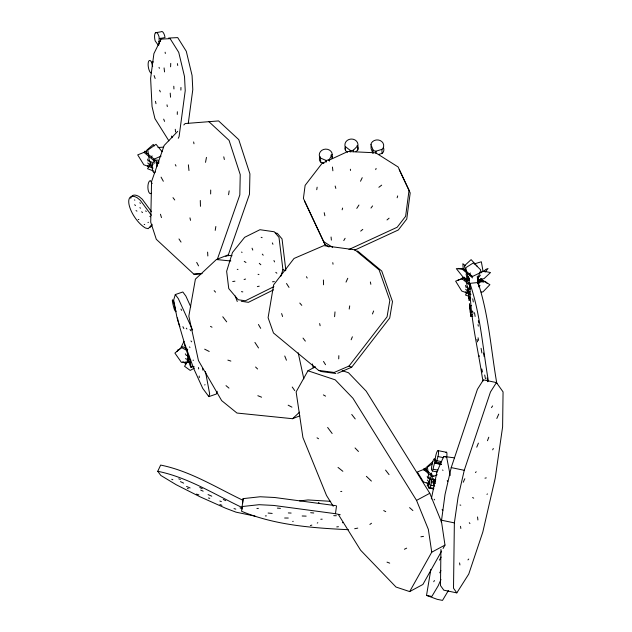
<?xml version="1.0" encoding="UTF-8"?>
<svg xmlns="http://www.w3.org/2000/svg" width="632" height="632" viewBox="0 0 632 632"><rect width="100%" height="100%" fill="white"/><g stroke="black" fill="none" stroke-linecap="round" stroke-linejoin="round"><path stroke-width="0.95" d="M423.969 470.255L423.969 468.375L426.387 468.754M462.3 279.447L462.3 277.567L464.71 277.946M440.938 549.429L440.472 585.509L443.79 590.177L456.825 592.887L468.762 574.046L482.808 532.073L495.196 478.219L502.606 426.916L503.064 391.903L496.436 382.573L483.393 379.864L477.429 389.288L451.216 467.601L445.023 494.524L441.294 522.127M496.436 382.573L490.464 391.99L464.259 470.303L458.066 497.234L454.361 522.885L453.515 588.218L456.825 592.887M210.646 193.969L210.709 190.042M154.058 163.664L154.184 159.225L145.344 151.846L137.705 154.88L143.82 164.778L153.039 168.104M433.592 484.578L433.71 478.851M433.655 483.038L433.734 479.198M180.886 90.107L180.95 87.445M177.276 114.424L177.355 111.761M154.137 161.705L154.224 159.082L161.049 156.159M433.726 479.672L433.623 483.18L435.448 483.109M159.169 44.129L159.09 36.901A6.541 2.346 80.1 0 0 155.464 32.753L161.097 31.774A6.541 2.346 80.1 0 1 164.715 35.921L164.999 37.588L159.375 38.568M338.72 358.865L338.839 355.666M170.593 66.802L170.743 63.382M477.752 283.871L477.847 282.117C488.852 314.839 490.953 349.796 496.855 383.624M472.799 316.158L470.864 316.356L470.887 315.897M428.828 487.999L430.116 487.627L430.566 486.711L432.185 477.65A6.541 1.248 -78.8 0 0 430.289 478.195A6.541 1.248 -78.8 0 0 428.67 487.256L428.828 487.999L433.505 488.923M435.093 460.365L435.179 458.982A6.541 1.248 -78.8 0 1 437.526 450.853A6.541 1.248 -78.8 0 1 438.355 454.914L436.451 462.126L435.661 463.138L435.093 460.365L441.642 461.66M334.589 316.679L335 311.884M335.568 505.639L274.62 497.495L260.131 496.76L243.123 498.624L241.566 511.272C275.212 525.255 312.35 527.981 348.39 529.695M242.633 503.349L243.123 498.624M188.304 359.616A6.533 0.664 74.4 0 1 187.665 354.915L190.082 361.164L191.156 367.5A6.533 0.664 74.4 0 1 188.731 361.251M432.462 471.006L434.919 461.581A6.541 1.248 -78.8 0 0 433.513 459.764A6.541 1.248 -78.8 0 0 431.459 468.66L431.498 469.766L432.462 471.006L437.139 471.93M188.297 123.161L192.792 89.602L192.073 75.492L186.29 51.295L177.703 37.596L168.618 38.062M340.214 514.732L335.466 513.705L336.532 505.774M448.388 590.549L442.511 600.4L437.202 599.333L426.521 595.407L430.874 569.424M316.743 189.703L317.138 187.19M228.571 194.727L229.171 190.864M349.204 309.064L349.709 305.888M215.22 230.364L215.852 226.509M205.526 162.345L206.459 157.384M431.332 498.917L436.941 471.899L443.696 456.462L454.479 457.844M355.974 151.759L357.767 149.942L357.965 144.428A6.541 5.799 -1.9 0 0 351.029 139.048A6.541 5.799 -1.9 0 0 344.914 145.249L345.586 150.7L347.616 152.28M357.767 149.942L358.107 148.465A6.541 5.799 -1.9 0 0 357.025 145.629M370.984 144.633L371.324 143.164A6.541 5.799 -1.9 0 1 380.085 140.486A6.541 5.799 -1.9 0 1 383.032 148.244L381.91 149.373L375.922 151.206L374.262 150.922L372.998 149.934L370.984 144.633L371.118 148.67L372.801 153.086M342.157 209.8L342.623 208.062M397.157 197.769L397.678 195.912M188.802 355.856L186.78 362.792L185.05 361.899M190.769 306.836L185.871 296.084L182.822 291.976L175.293 294.567L173.681 300.018L177 317.691L184.354 342.828L193.779 368.709L202.754 388.404L208.852 396.62L216.389 394.02L217.195 391.295M208.852 396.62L209.658 393.886L205.471 371.592M280.885 276.2L282.923 269.635L278.996 237.371L274.264 231.778L259.957 229.708L244.663 237.3L232.465 252.516L226.643 271.286L228.745 288.579L238.217 299.758L245.366 300.793L273.909 286.628M375.708 169.637L376.111 168.404M470.319 272.913L469.742 274.651L472.001 276.144M217.258 259.555L239.82 194.94L240.239 174.637L229.084 140.383L208.923 121.684M227.907 256.031L249.498 194.19L249.917 173.879L238.762 139.625L218.601 120.925L185.168 123.54L183.809 124.954M477.429 279.447L480.802 270.006L473.589 262.762L465.76 267.723L468.13 278.033M204.815 385.038L204.989 384.564M478.377 285.079L480.731 278.752M487.462 440.717L488.789 437.226M151.372 157.668L152.083 155.859M430.984 474.766L431.696 472.957M372.445 313.97L373.654 310.976M476.749 447.187L478.4 443.127M351.147 339.779L352.387 336.793M440.97 579.512L438.197 585.801L431.83 596.474L426.521 595.407M496.815 418.479L498.743 414.126M463.232 482.271L464.828 478.732M150.858 161.721L148.37 167.132L147.367 165.521M468.802 287.995L466.313 293.414L465.302 291.802M430.116 479.585L427.983 484.223L426.979 482.611M346.02 282.101L347.774 278.285M255.036 516.131L236.005 512.157L225.656 508.239L200.004 496.776L176.265 484.768L160.805 475.438L157.771 471.282L160.647 465.073C190.011 470.974 215.907 487.343 242.585 500.109M492.683 449.834L493.316 448.475M360.509 181.234L362.231 177.695M178.279 138.29L179.077 136.678L185.231 90.645L184.512 76.543L178.73 52.345L170.142 38.647L161.057 39.113L153.908 53.625L150.614 78.297L152.043 106.508L154.935 118.603L168.894 140.873M181.108 347.221L184.03 341.367M433.742 581.732L434.413 580.508M439.422 560.134L441.097 557.092M439.73 572.805L440.923 570.641M477.579 278.807L480.407 275.141M329.288 159.564L332.1 154.524L331.998 153.023A6.541 5.799 -1.9 0 0 323.718 149.429A6.541 5.799 -1.9 0 0 319.595 156.807L320.535 158.055L326.191 160.504L329.288 159.564L329.343 161.176M315.4 366.765L307.958 370.771L296.124 391.88L302.918 437.518L326.515 495.472L333.222 506.248M338.389 514.543L360.588 550.196L396.019 587.041L409.662 591.584L431.743 552.194L444.983 545.084L441.586 522.261L429.792 493.284L366.197 391.161L348.485 372.738L342.117 370.621M441.626 551.072L422.903 584.466L409.662 591.584M443.064 548.505L444.983 545.084M343.784 240.579L345.104 238.296M469.039 278.222L467.514 280.671L466.282 278.135M185.279 364L186.219 362.499M187.159 360.99L189.039 357.988M148.417 166.966L150.345 163.933L153.149 164.28M466.361 293.248L468.28 290.207M429.341 482.374L427.153 485.826L428.844 486.458M356.78 208.386L358.937 205.045M491.483 407.624L492.62 405.91M370.968 208.062L372.58 205.929M318.591 370.376L334.154 372.461L349.022 366.054L387.06 316.837L389.841 300.405L379.097 269.864L354.915 249.814L323.782 245.635L294.038 258.456L273.656 284.827L268.094 317.691L273.466 332.961L318.591 370.376L321.238 371.537L335.829 373.496M337.678 373.243L351.676 367.216L389.715 317.999L392.496 301.567L381.744 271.025L357.562 250.975M485.123 272.108L488.023 268.513L485.676 269.477L483.701 271.602M475.454 472.578L476.188 471.741M152.162 224.305L148.228 228.681L145.534 228.041A19.237 7.924 56 0 1 129.449 206.245A19.237 7.924 56 0 1 137.128 197.698L140.383 200.376L151.372 215.259M150.045 227.457L152.012 225.268M480.984 272.858L482.943 270.686L481.347 261.782L474.095 263.955M467.957 559.905L468.739 559.051M177.718 131.322L164.17 145.463L151.561 181.566L150.724 222.188L156.302 239.315L193.913 274.209L201.655 273.609M481.244 278.696L479.238 280.758L477.413 280.79M345.451 146.663L350.183 150.345L351.842 150.629L353.446 150.14L357.633 145.905M378.631 154.453L382.052 153.41L383.174 152.28A6.541 5.799 -1.9 0 0 383.513 147.849M232.062 255.723L227.259 255.233L216.389 259.523L195.406 279.131L188.834 316.118L198.448 360.588L221.666 400.617L236.968 413.044L292.553 418.708L299.797 415.848M225.861 256.545L227.259 255.233M292.553 418.708L299.544 412.175M486.956 494.374L487.454 493.916M432.833 461.573L425.763 467.885L426.418 471.567M387.005 219.944L389.091 218.19M176.755 351.487L182.64 346.628L187.744 349.441M360.682 231.122L362.792 229.392M478.543 286.849L480.028 285.625M155.448 171.912L154.24 172.844L153.584 172.465A6.541 2.615 89.7 0 1 152.454 163.625M151.269 193.187L150.629 193.684A6.541 2.615 89.7 0 1 147.888 187.388A6.541 2.615 89.7 0 1 150.384 180.61L152.162 183.564M378.86 187.301L381.681 185.144M369.87 524.449L371.505 523.249M317.264 523.075L317.801 522.696M432.644 463.509L427.406 467.198L429.089 478.945L435.582 479.964M194.53 368.037L190.208 370.415L184.56 366.291L188.842 359.458L190.682 359.434M431.743 552.194L428.346 529.371L416.543 500.394L429.792 493.284M273.49 289.875L248.408 302.325L241.258 301.282M342.449 522.79L343.35 522.34M472.61 276.421L483.456 271.168L490.503 272.55L484.001 278.657L477.555 280.055M404.401 549.248L406.668 548.149M326.475 161.373L322.02 163.427L305.122 185.366L303.407 198.409L324.982 244.489L328.988 247.017M328.253 160.552L347.853 151.506L375.7 152.81L398.105 166.966L409.054 190.208L405.626 216.286L397.18 227.251L348.975 249.49M354.576 250.161L398.318 229.985L406.763 219.012L410.2 192.934L399.242 169.7M478.132 282.804L483.251 280.608L489.895 284.677L482.903 291.937L481.078 292.008M433.836 476.173L437.249 474.711M457.679 280.284L463.28 278.127L469.173 283.041M177.56 350.057L179.409 349.37M147.967 222.464L148.449 222.298M310.367 525.579L311.829 525.105M244.086 279.51L245.572 279.036M468.754 277.053L469.979 289.646M292.687 521.447L293.232 521.305M257.35 286.636L259.207 286.185M188.257 355.058L186.377 355.508L185.326 353.849M191.212 367.066L194.087 366.402M484.973 478.163L486.284 477.879M354.686 528.739L357.752 528.115M158.529 41.799L160.402 41.475M151.127 73.004L150.479 72.656A6.541 2.346 80.1 0 1 148.125 63.966A6.541 2.346 80.1 0 1 150.898 61.146L151.522 62.268L153.402 61.936M420.896 536.789L423.503 536.371M138.234 219.549L138.874 219.454M232.726 281.524L234.938 281.193M158.79 45.038L158.19 45.125L155.172 40.89A6.541 2.346 80.1 0 1 155.464 32.753M272.51 281.809L274.343 281.572M299.647 500.923L307.997 499.936L330.655 501.318M242.056 506.556L259.065 504.692L273.553 505.426L335.466 513.705M469.055 283.436L477.745 282.543L477.294 276.2M469.386 299.521L469.142 300.524L468.154 291.984L470.082 291.787M468.802 298.272L470.737 298.075M470.864 316.356L469.513 305.912L471.448 305.714M470.066 312.003L472.001 311.805M470.429 314.799L472.365 314.602M237.245 269.414L237.98 269.343M336.745 526.891L338.452 526.725M340.711 491.491L341.793 491.396M193.913 274.209L202.137 273.569M157.968 147.532L163.34 147.145M320.803 519.243L322.186 519.172M256.908 508.468L258.401 508.389M265.337 515.925L266.388 515.886M149.784 160.899L147.967 160.915L147.635 159.074M467.727 287.181L465.903 287.197L465.571 285.356M429.397 477.989L427.58 478.005L427.248 476.165M158.221 160.133L154.658 160.149A6.541 2.615 89.7 0 1 155.986 160.899L157.036 166.366M156.483 162.053L159.153 162.045M478.511 280.553L482.856 280.545L479.04 279.944M479.261 281.84L484.207 281.833L478.511 280.932M284.645 518.019L288.271 518.043M190.177 362.531L181.416 362.365L174.906 353.091L181.589 347.568L187.317 350.721M333.759 515.673L336.319 515.728M302.167 515.989L306.149 516.123M288.334 512.931L291.123 513.066M468.423 276.713L466.621 276.618L466.061 273.933M468.912 280.047L466.985 279.905L468.62 280.655M277.361 508.104L280.442 508.381M310.66 512.71L313.748 512.994M458.224 268.41L463.454 268.908L472.578 276.603M268.118 513.034L272.179 513.429M216.389 259.523L230.806 260.992M152.628 165.647L149.729 165.284L147.54 168.736L153.442 170.948M469.6 291.81L467.672 291.565L465.484 295.018L468.857 296.282M430.89 481.142L435.567 481.726M431.277 482.619L435.14 483.109M275.394 233.034L277.298 233.311L282.038 238.896L285.838 270.188M153.189 162.44L149.476 161.847L147.793 150.108L156.025 144.309L162.179 151.735M155.97 162.874L158.75 163.317M470.2 288.571L467.419 288.129L465.997 278.191M144.357 151.285L146.774 151.664M241.456 291.644L242.822 291.889M438.213 450.656L446.634 452.322M438.055 456.573L443.672 457.687M436.451 462.126L441.136 463.051M435.661 463.138L441.27 464.251M434.729 463.161L441.278 464.457M433.323 469.236L438 470.161M432.098 479.032L435.843 479.775M430.992 485.226L434.737 485.969M430.116 487.627L433.86 488.37M451.216 467.601L464.259 470.303M441.318 520.176L454.361 522.885M157.771 471.282C188.083 477.421 214.722 494.532 242.309 507.63M443.696 456.462L446.634 457.086L450.213 475.422M459.985 505.015L460.783 505.189M144.183 224.4L144.704 224.534M208.449 497.977L209.777 498.356M233.998 508.586L235.799 509.139M227.875 360.129L230.862 361.077M258.053 274.288L258.962 274.588M196.473 494.082L198.883 494.888M307.958 370.771L335.237 379.856L352.956 398.271L416.543 500.394M261.15 237.324L262.114 237.656M187.459 488.41L188.304 488.702M470.974 294.386L461.755 291.06L455.64 281.153L462.008 278.704L469.908 285.285M429.886 484.199L423.432 481.868L417.317 471.97L424.957 468.936L433.797 476.315M387.013 562.132L389.699 563.136M219.897 504.534L221.927 505.308M257.832 395.703L261.593 397.196M219.849 501.018L221.366 501.626M178.745 478.819L180.381 479.475M171.738 479.277L172.852 479.735M241.471 252.097L242.103 252.358M134.426 199.941L134.853 200.115M185.437 358.644L187.159 359.363L189.079 361.599M186.559 486.466L190.106 487.967M240.042 507.875L242.451 508.918M320.076 156.412A6.541 5.799 -1.9 0 0 319.737 160.844L320.669 162.092L323.9 163.49M208.086 494.587L211.752 496.191M349.022 366.054L351.676 367.216M200.692 490.084L203.172 491.183M199.759 487.485L202.24 488.654M223.262 499.47L225.735 500.639M180.452 481.623L183.651 483.148M282.923 269.635L285.198 270.78M204.673 349.18L209.208 351.471M288.16 405.175L291.937 407.158M383.711 510.569L385.741 511.659M323.387 394.913L325.575 396.13M469.173 279.905L467.641 279.052L466.819 277.464M210.503 326.365L212.012 327.21M468.873 280.371L462.995 277.014L456.304 268.608L462.245 269.169L472.61 277.914M472.586 497.502L473.7 498.174M136.022 210.575L136.931 211.127M317.043 437.826L318.544 438.75M323.845 241.764L332.645 247.325M189.355 346.944L189.995 347.355M244.252 261.364L245.959 262.493M149.816 216.334L150.432 216.76M182.845 361.623L185.966 363.842M442.076 509.629L442.882 510.214M141.623 211.823L142.555 212.51M338.033 467.435L342.86 471.298M275.805 272.345L276.871 273.214M139.854 207.675L140.486 208.189M144.072 152.423L154.113 160.805M423.685 469.513L432.296 476.702M465.397 265.851L462.861 263.71L463.217 269.382M226.011 385.639L228.95 388.111M409.591 507.63L412.886 510.553M469.552 293.224L465.658 289.219M152.336 167.591L147.714 162.938M429.784 482.761L427.327 480.028M259.302 263.331L260.826 264.753M366.378 476.331L371.403 481.078M255.589 367.018L257.587 368.993M154.595 145.858L153.22 144.475L146.142 150.795L146.64 153.552M355.05 447.954L358.463 451.477M139.822 202.754L140.446 203.409M485.234 281.351L487.217 283.428M145.644 210.867L146.269 211.523M214.153 290.641L215.552 292.142M474.948 263.789L471.109 259.641L464.386 265.859L465.5 271.239M476.22 265.171L477.5 266.554M134.671 204.713L135.469 205.597M190.935 340.948L191.725 341.817M299.781 303.052L301.788 305.351M262.304 254.127L263.228 255.202M442.598 469.971L442.985 470.445M318.567 502.337L319.081 503.001M447.203 480.62L447.788 481.363M434.152 499.256L434.658 499.904M351.74 414.458L355.224 418.929M385.567 470.105L389.051 474.616M303.02 338.096L305.359 341.13M222.772 316.766L226.691 321.854M469.292 522.703L469.939 523.557M186.322 328.182L186.906 328.956M172.994 197.65L174.732 199.973M327.637 427.453L332.148 433.497M175.293 294.567L178.343 298.675L192.626 330.038M151.451 211.68L142.2 199.151L138.945 196.473A19.237 7.924 56 0 0 130.753 198.322M292.229 387.021L294.725 390.592M178.975 238.951L181.036 242.08M254.917 342.418L258.528 347.956M286.517 283.507L289.014 287.394M323.505 361.433L325.535 364.704M258.441 324.493L260.7 328.34M306.417 276.713L307.199 278.048M180.934 309.056L181.668 310.383M161.073 177.15L163.333 181.258M190.042 329.406L190.785 330.757M196.694 262.406L198.551 265.882M182.885 326.712L183.873 328.585M175.301 164.62L176.02 166.05M304.545 201.134L324.982 244.489M159.572 90.218L160.346 91.893M272.337 242.901L272.953 244.284M273.94 260.51L274.549 261.909M163.672 119.14L164.596 121.384M284.755 356.006L286.446 360.216M252.065 248.194L252.784 250.075M345.586 150.7L345.048 149.286A6.541 5.799 -1.9 0 1 345.167 147.77M235.191 295.997L237.261 301.511M154.09 75.548L155.14 78.486M171.517 136.062L172.094 137.713M159.035 67.332L159.375 68.351M184.41 344.282L188.249 355.753M281.619 313.559L282.591 316.529M160.441 214.248L161.476 217.606M335.173 186.029L335.837 188.423M151.522 62.268L152.668 66.502M472.57 310.952L473.131 313.306M189.963 217.866L190.54 220.347M478.993 355.429L479.222 356.448M155.448 101.325L155.993 103.688M477.002 339.352L477.587 341.912M481.782 368.97L482.493 372.066M223.768 156.839L224.36 159.509M319.65 323.56L320.124 325.717M483.085 380.938L482.295 377.312C477.484 346.202 469.631 315.005 469.955 283.42C480.604 314.886 482.761 348.508 488.386 381.072M312.398 363.929L313.235 367.785M298.193 352.782L303.826 378.829M324.224 212.7L324.864 215.749M370.36 281.983L370.842 284.297M484.697 375.013L485.471 378.789M478.069 337.788L478.598 340.443M193.629 141.955L193.985 143.764M166.998 104.857L167.322 106.603M177.395 63.603L177.734 65.475M464.086 277.077L464.583 279.834M478.037 324.595L478.306 326.152M481.078 348.303L481.892 352.988M474.49 312.69L475.138 316.45M478.329 320.669L478.732 323.039M459.567 562.922L459.922 564.984M483.551 352.996L484.159 356.622M487.075 377.944L487.707 381.728M472.752 298.81L473.289 301.962M165.126 52.211L165.339 53.483M332.78 262.651L333.032 264.216M460.499 526.33L460.839 528.455M198.488 367.532L198.669 368.93M477.745 277.811L478.471 284.076M469.062 278.704L469.307 280.632M477.539 516.968L477.903 519.978M164.083 67.924L164.557 71.914M332.44 167.061L332.874 170.782M481.932 279.178L482.145 281.098M469.521 282.441L469.892 286.438M188.375 164.826L188.968 170.529M202.682 368.567L202.84 370.155M331.065 237.008L331.381 240.12M175.285 129.284L175.538 131.977M470.674 312.674L469.497 303.795L469.513 305.912M170.221 93.125L170.545 97.194M469.307 298.541L468.138 288.698L468.154 291.984M350.389 169.226L350.483 170.474M207.604 252.121L207.841 255.984M173.792 86.236L173.942 88.962M199.191 376.056L199.278 377.675M381.91 149.373L382.052 153.41M375.922 151.206L376.008 153.623M372.998 149.934L373.101 153.165M353.446 150.14L353.501 151.751M350.183 150.345L350.239 151.957M332.1 154.524L332.242 158.561L332.132 157.06A6.541 5.799 -1.9 0 0 330.86 155.093M326.191 160.504L326.246 162.124M320.535 158.055L320.669 162.092M323.41 280.008L323.552 284.795M200.289 200.478L200.463 206.316M193.21 360.058L193.226 360.556M160.797 39.911A6.541 2.346 80.1 0 1 160.433 38.252M179.915 326.507A6.541 0.664 75.5 0 1 178.177 321.04M177.971 320.227A6.541 0.664 75.5 0 1 177.45 317.864M445.947 452.52A6.541 1.248 -78.8 0 1 446.777 456.581M175.807 311.134L175.799 311.766L174.55 309.988A6.541 0.664 75.5 0 1 172.402 301.101A6.541 0.664 75.5 0 1 173.65 302.246L175.807 311.134"/></g></svg>
